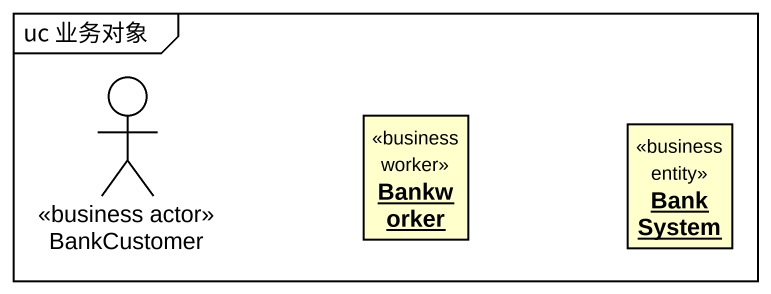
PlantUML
@startuml
mainframe uc 业务对象
allowmixing
hide circle
hide empty members
actor BankCustomer <<business actor>>
object Bankworker <<business worker>>
object BankSystem <<business entity>>
@enduml
